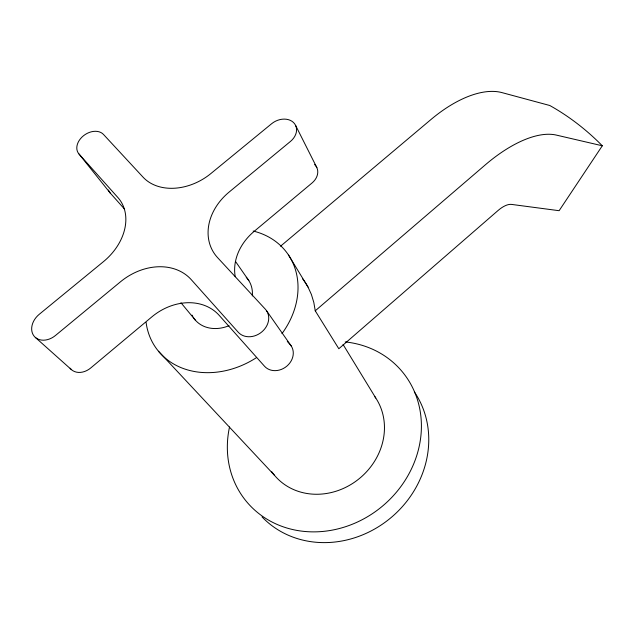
<?xml version="1.0" encoding="UTF-8"?>
<svg xmlns="http://www.w3.org/2000/svg" width="634" height="634" viewBox="0 0 634 634"><rect width="100%" height="100%" fill="white"/><g stroke="black" fill="none" stroke-linecap="round" stroke-linejoin="round"><path stroke-width="0.95" d="M280.561 246.19L430.969 119.517A99.641 50.53 -49.2 0 1 502.001 92.619L549.773 105.498A276.987 227.36 86.2 0 1 602.3 145.78L559.117 210.702L511.503 204.41A20.011 9.161 -48.8 0 0 498.102 210.464L338.825 348.74L315.241 310.811L313.814 302.442L311.389 294.461L308.021 287.075L288.581 255.137M315.241 310.811L485.248 164.911A102.977 47.257 -48.8 0 1 556.327 135.09L602.3 145.78M35.306 337.399L71.491 369.701M158.468 351.236L274.522 475.349M287.305 341.457L289.968 344.341A16.801 14.376 -36.7 0 1 286.964 366.04A16.801 14.376 -36.7 0 1 264.513 366.238L219.245 315.423A52.812 43.35 -40.3 0 0 151.851 316.881L90.694 368.005A16.397 12.918 -43.1 0 1 70.105 368.211M79.004 154.014L117.924 197.57A52.685 39.752 -37.7 0 1 103.493 261.612L39.221 314.329A17.34 13.314 -42.2 0 0 33.935 335.941A17.34 13.314 -42.2 0 0 55.475 335.481L120.492 281.789A55.911 44.808 -39.4 0 1 191.278 279.681L238.233 332.232A17.807 14.907 -35.9 0 0 261.913 331.836A17.807 14.907 -35.9 0 0 265.329 309.178L217.628 257.673A54.207 43.722 -31.2 0 1 229.072 192.118L290.475 141.414A16.254 12.64 -27.4 0 0 293.399 122.402A16.254 12.64 -27.4 0 0 271.621 123.725L210.876 173.55A51.18 38.832 -31.6 0 1 143.062 177.171L103.485 134.448A15.707 11.507 -34.4 0 0 83.514 135.731A15.707 11.507 -34.4 0 0 79.004 154.014L110.261 193.077L124.636 209.212M180.952 302.735L195.359 320.154M266.755 311.032L291.331 346.132M235.499 261.446L248.861 280.664M343.065 344.476L375.788 398.041M295.674 125.548L316.865 167.645M235.238 276.701A51.267 42.375 -31.5 0 1 254.147 231.37L312.079 182.949A15.406 12.308 -27.5 0 0 314.607 164.515M110.261 193.077A14.923 11.253 -34.8 0 1 108.509 190.01M302.632 278.873A74.86 62.172 -58.8 0 1 308.021 287.075M246.254 277.28A33.317 27.333 -36.1 0 1 252.316 295.967M229.04 325.678A33.317 27.333 -36.1 0 1 193.299 317.388M192.855 316.651A33.317 27.333 -36.1 0 1 192.047 315.13M253.148 231.03A80.954 66.459 -36.1 0 1 281.971 333.635M256.501 357.616A80.954 66.459 -36.1 0 1 146.097 322.452M374.662 396.409A63.804 56.965 -40.2 0 1 356.3 480.929A63.804 56.965 -40.2 0 1 271.788 471.767M345.205 341.916A101.392 90.583 -40.2 0 1 419.169 446.526A101.392 90.583 -40.2 0 1 303.781 531.371A101.392 90.583 -40.2 0 1 229.524 426.975M414.335 391.899A98.785 88.911 -40.9 0 1 390.068 518.43A98.785 88.911 -40.9 0 1 262.032 516.9"/></g></svg>
